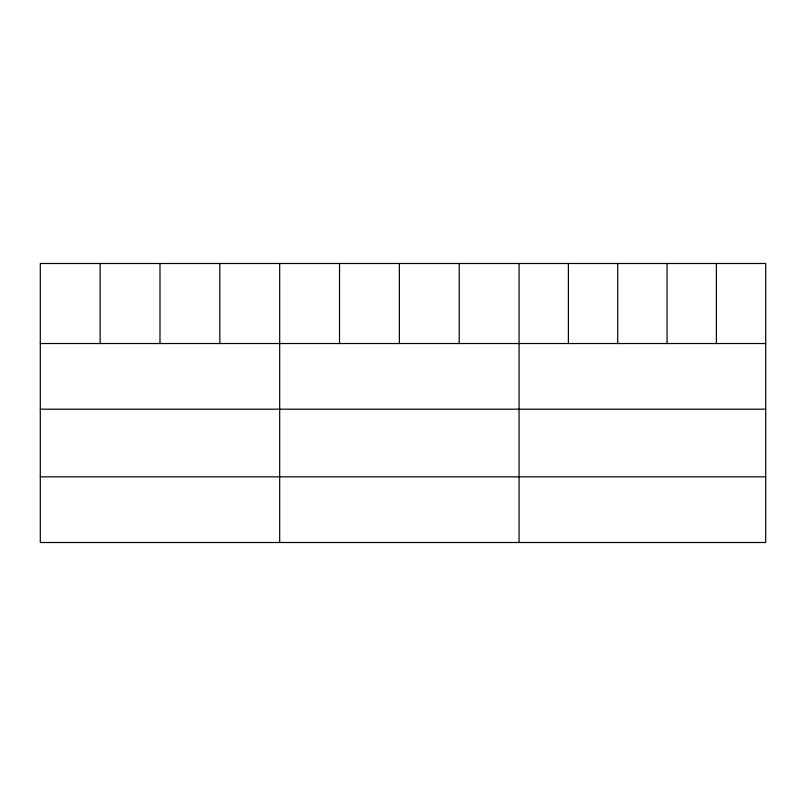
<?xml version="1.0" encoding="UTF-8"?>
<svg xmlns="http://www.w3.org/2000/svg" width="806" height="806" viewBox="0 0 806 806"><rect width="100%" height="100%" fill="white"/><g stroke="black" fill="none" stroke-linecap="round" stroke-linejoin="round"><path stroke-width="1.21" d="M765.7 343.527L765.7 542.509L40.3 542.509L40.3 263.491L765.7 263.491L765.7 343.527L40.3 343.527M40.3 409.186L765.7 409.186M40.3 476.84L765.7 476.84M716.373 263.491L716.373 343.527M667.046 263.491L667.046 343.527M617.718 263.491L617.718 343.527M568.391 263.491L568.391 343.527M519.064 263.491L519.064 542.509M459.219 263.491L459.219 343.527M399.373 263.491L399.373 343.527M339.528 263.491L339.528 343.527M279.682 263.491L279.682 542.509M219.837 263.491L219.837 343.527M159.991 263.491L159.991 343.527M100.146 263.491L100.146 343.527"/></g></svg>
